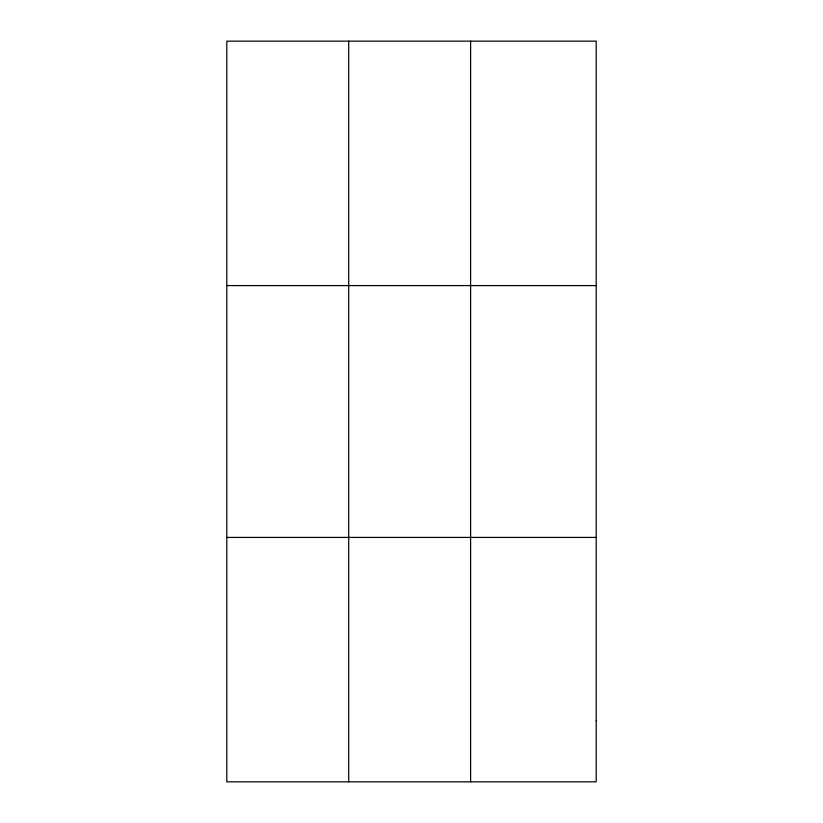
<?xml version="1.0" encoding="UTF-8"?>
<svg xmlns="http://www.w3.org/2000/svg" width="823" height="823" viewBox="0 0 823 823"><rect width="100%" height="100%" fill="white"/><g stroke="black" fill="none" stroke-linecap="round" stroke-linejoin="round"><path stroke-width="1.23" d="M348.705 41.15L348.705 781.85M470.602 41.15L470.602 781.85M226.798 285.581L596.202 285.581M226.798 537.419L596.202 537.419M596.202 720.742L596.202 781.85L226.798 781.85L226.798 41.15L596.202 41.15L596.202 720.742"/></g></svg>
